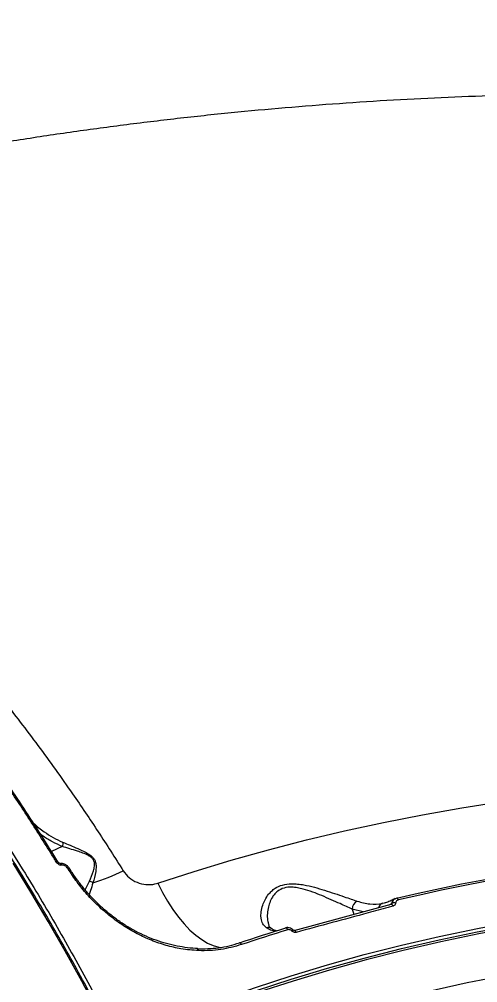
# Model space of a CAD drawing. Header units: millimetres. Extents: x -11024 to 8278, y -7837 to 5770.
# Drawn here: x 4081.6 to 4243.1, y -853.8 to -514.5 of the extents above; entities that cross this region are included whole.
import ezdxf

# ---------------------------------------------------------------- set-up
doc = ezdxf.new("R2010")
doc.units = ezdxf.units.MM
doc.layers.add('DIKOM_ОБЪЕКТ', color=7, linetype='Continuous')
doc.layers.add('DIKOM_РАЗМЕР_ОБЪЕКТА', color=7, linetype='Continuous')
doc.styles.add('style1', font='arial.ttf', dxfattribs={"width": 0.8})
doc.dimstyles.new('1-50', dxfattribs={"dimtxt": 300, "dimasz": 200, "dimexe": 100, "dimexo": 0, "dimgap": 100, "dimtad": 1, "dimtxsty": 'style1', "dimcen": 200, "dimclrd": 7, "dimclre": 7, "dimclrt": 7, "dimadec": 1, "dimazin": 2, "dimtfac": 1, "dimtmove": 0, "dimatfit": 2, "dimfxl": 0, "dimlwd": 25, "dimlwe": 18, "dimarcsym": 0})

# ---------------------------------------------------------------- blocks, each defined once
blk = doc.blocks.new('*D10')
at = {"layer": 'Defpoints', "color": 0, "transparency": 16777216}
for p in [(-7791.31, -186.83), (6174.94, -1432.98), (6174.94, -5371.27)]:
    blk.add_point(p, dxfattribs=at)
at = {"layer": 'DIKOM_РАЗМЕР_ОБЪЕКТА', "color": 7, "lineweight": 18, "transparency": 16777216}
for p, q in [((-7791.31, -186.83), (-7791.31, -5471.27)), ((6174.94, -1432.98), (6174.94, -5471.27))]:
    blk.add_line(p, q, dxfattribs=at)
at = {"layer": 'DIKOM_РАЗМЕР_ОБЪЕКТА', "color": 7, "lineweight": 25, "transparency": 16777216}
blk.add_line((-7591.31, -5371.27), (5974.94, -5371.27), dxfattribs=at)
at = {"layer": 'DIKOM_РАЗМЕР_ОБЪЕКТА', "color": 7, "transparency": 16777216}
for points in [[(-7591.31, -5337.93), (-7591.31, -5404.6), (-7791.31, -5371.27)], [(5974.94, -5337.93), (5974.94, -5404.6), (6174.94, -5371.27)]]:
    blk.add_solid(points, dxfattribs=at)
at = {"layer": 'DIKOM_РАЗМЕР_ОБЪЕКТА', "color": 7, "transparency": 16777216, "insert": (-1343.68, -5118.1), "char_height": 300, "attachment_point": 5, "style": 'style1'}
blk.add_mtext('14000', dxfattribs=at)

msp = doc.modelspace()

# ---------------------------------------------------------------- linework, layer by layer
at = {"layer": 'DIKOM_ОБЪЕКТ', "color": 7, "linetype": 'Continuous', "lineweight": 15}
for p, q in [((4096.745, -805.85), (4092.92, -807.574)), ((4098.837, -813.716), (4098.537, -813.305)), ((4099.333, -813.607), (4099.339, -813.621)), ((4104.872, -821.163), (4106.301, -818.064)), ((4214.001, -824.204), (4213.681, -824.379)), ((4214.028, -824.222), (4214.517, -824.011)), ((4178.438, -835.442), (4212.594, -826.173)), ((4198.867, -827.892), (4199.497, -829.727)), ((4202.779, -828.836), (4198.867, -827.892)), ((4209.571, -825.857), (4210.308, -825.665)), ((4211.904, -826.36), (4212.785, -825.881)), ((4212.594, -826.173), (4212.716, -826.112)), ((4212.785, -825.881), (4213.001, -825.76))]:
    msp.add_line(p, q, dxfattribs=at)
at = {"layer": 'DIKOM_ОБЪЕКТ', "color": 7, "linetype": 'Continuous', "lineweight": 15, "flags": 128}
for points in [[(4130.41, -818.769), (4143.232, -814.604), (4156.231, -810.676), (4169.4, -806.989), (4182.732, -803.544), (4196.22, -800.343), (4209.856, -797.387), (4223.632, -794.68), (4237.542, -792.221), (4251.577, -790.012), (4265.73, -788.055), (4279.993, -786.351), (4294.358, -784.9), (4308.817, -783.704), (4323.363, -782.762)], [(4109.321, -863.969), (4103.629, -853.272), (4097.791, -842.694), (4091.815, -832.245), (4085.704, -821.933), (4079.463, -811.767)], [(4094.66, -811.273), (4094.807, -811.211), (4094.934, -811.169), (4095.037, -811.146), (4095.112, -811.146), (4095.156, -811.166), (4095.163, -811.177)], [(4096.682, -812.451), (4096.564, -812.219), (4096.426, -812.04), (4096.28, -811.928), (4096.139, -811.892), (4096.089, -811.899)], [(4098.837, -813.716), (4098.975, -813.657), (4099.096, -813.614), (4099.196, -813.588), (4099.271, -813.582), (4099.32, -813.594), (4099.333, -813.607)], [(4214.517, -824.011), (4222.094, -822.273), (4229.721, -820.617), (4237.397, -819.046), (4245.119, -817.558), (4252.886, -816.155), (4260.696, -814.837), (4268.549, -813.604), (4276.442, -812.456)], [(4276.931, -813.133), (4269.055, -814.279), (4261.22, -815.509), (4253.427, -816.825), (4245.677, -818.224), (4237.972, -819.708), (4230.314, -821.277), (4222.704, -822.928), (4215.144, -824.663)], [(4130.41, -818.769), (4132.085, -822.039), (4133.869, -825.136), (4135.744, -828.032), (4137.695, -830.701), (4139.702, -833.119), (4141.748, -835.262), (4143.815, -837.113), (4145.883, -838.654), (4147.933, -839.87), (4149.947, -840.752), (4151.906, -841.29), (4152.748, -841.417)], [(4116.575, -874.373), (4128.311, -869.279), (4140.27, -864.427), (4152.444, -859.823), (4164.824, -855.468), (4177.402, -851.366), (4190.171, -847.519), (4203.121, -843.93), (4216.245, -840.601), (4229.533, -837.534), (4242.978, -834.732), (4256.569, -832.195), (4270.299, -829.927), (4284.158, -827.928), (4298.137, -826.199), (4312.228, -824.742), (4326.42, -823.558), (4340.705, -822.647), (4355.073, -822.01), (4369.514, -821.648), (4384.02, -821.56), (4398.581, -821.748)], [(4116.588, -875.551), (4128.317, -870.459), (4140.268, -865.611), (4152.434, -861.01), (4164.806, -856.658), (4177.376, -852.559), (4190.136, -848.714), (4203.078, -845.128), (4216.193, -841.801), (4229.473, -838.736), (4242.908, -835.935), (4256.491, -833.401), (4270.212, -831.134), (4284.062, -829.136), (4298.032, -827.408), (4312.113, -825.952), (4326.296, -824.768), (4340.572, -823.858), (4354.93, -823.222), (4369.363, -822.86), (4383.859, -822.772), (4398.41, -822.959)], [(4398.629, -823.694), (4384.112, -823.507), (4369.65, -823.595), (4355.252, -823.956), (4340.927, -824.591), (4326.685, -825.499), (4312.536, -826.679), (4298.488, -828.132), (4284.551, -829.856), (4270.733, -831.849), (4257.044, -834.111), (4243.494, -836.639), (4230.09, -839.433), (4216.841, -842.491), (4203.757, -845.81), (4190.846, -849.388), (4178.116, -853.224), (4165.575, -857.313), (4153.232, -861.655), (4141.096, -866.245), (4129.172, -871.082), (4117.471, -876.161)], [(4215.144, -824.663), (4215.08, -824.491), (4215.006, -824.336), (4214.924, -824.204), (4214.839, -824.099), (4214.752, -824.025), (4214.668, -823.985), (4214.589, -823.98), (4214.517, -824.011)], [(4213.254, -826.821), (4213.184, -826.649), (4213.104, -826.495), (4213.018, -826.363), (4212.927, -826.259), (4212.836, -826.185), (4212.749, -826.146), (4212.667, -826.142), (4212.594, -826.173)], [(4159.139, -839.774), (4161.162, -839.098), (4163.19, -838.428), (4165.223, -837.764), (4167.261, -837.107), (4169.303, -836.456), (4171.351, -835.812), (4173.403, -835.174), (4175.461, -834.543)], [(4176.175, -835.171), (4176.099, -835.002), (4176.012, -834.851), (4175.919, -834.721), (4175.821, -834.62), (4175.723, -834.549), (4175.628, -834.512), (4175.539, -834.51), (4175.461, -834.543)], [(4176.175, -835.171), (4174.122, -835.801), (4172.074, -836.437), (4170.031, -837.08), (4167.993, -837.729), (4165.96, -838.385), (4163.931, -839.047), (4161.908, -839.716), (4159.889, -840.391)], [(4179.125, -836.082), (4179.054, -835.911), (4178.973, -835.757), (4178.884, -835.626), (4178.79, -835.522), (4178.695, -835.45), (4178.603, -835.412), (4178.516, -835.409), (4178.496, -835.414)], [(4159.889, -840.391), (4159.809, -840.223), (4159.717, -840.073), (4159.618, -839.946), (4159.515, -839.846), (4159.412, -839.777), (4159.313, -839.741), (4159.221, -839.74), (4159.139, -839.774)], [(4144.783, -842.524), (4144.758, -842.349), (4144.719, -842.191), (4144.669, -842.058), (4144.608, -841.953), (4144.539, -841.881), (4144.466, -841.844), (4144.39, -841.844), (4144.313, -841.881)], [(4224.838, -857.053), (4232.094, -855.385), (4239.398, -853.797), (4246.748, -852.291), (4254.144, -850.866), (4261.583, -849.522), (4269.065, -848.261), (4276.587, -847.082), (4284.148, -845.985)]]:
    msp.add_lwpolyline(points, dxfattribs=at)
at = {"layer": 'DIKOM_ОБЪЕКТ', "color": 7, "linetype": 'Continuous', "lineweight": 15}
for centre, radius, start, end in [((4099.151, -813.888), 0.846, 104.45114, 136.51652), ((4080.779, -734.994), 87.831, 287.75487, 295.25465), ((4105.599, -821.263), 3.275, 53.14953, 77.61024), ((4214.589, -825.94), 1.806, 119.98712, 178.1471), ((4201.834, -827.816), 2.967, 113.8537, 181.4732), ((4210.159, -827.775), 2.006, 107.0369, 168.20748), ((4212.397, -825.859), 0.388, 314.15743, 356.70697), ((4213.612, -827.79), 2.119, 74.55538, 106.76819), ((4169.25, -836.488), 2.108, 58.13508, 104.77394), ((4176.443, -834.108), 1.947, 309.03353, 324.70027)]:
    msp.add_arc(centre, radius, start, end, dxfattribs=at)
for points, knots in [([(4271.856, -540.87), (4270.813, -540.884), (4263.345, -540.983), (4249.473, -541.352), (4230.258, -542.078), (4211.083, -543.08), (4191.953, -544.342), (4172.872, -545.869), (4153.845, -547.661), (4134.88, -549.717), (4115.979, -552.038), (4097.15, -554.625), (4078.397, -557.478), (4059.726, -560.596), (4041.143, -563.979), (4022.654, -567.627), (4004.263, -571.541), (3985.978, -575.719), (3967.803, -580.162), (3949.745, -584.868), (3931.809, -589.836), (3914.003, -595.071), (3896.45, -600.508), (3884.902, -604.339), (3879.193, -606.233)], [0, 0, 0, 0, 0.0076731, 0.0549248, 0.1021965, 0.1494805, 0.1967769, 0.2440848, 0.2914026, 0.3387298, 0.3860645, 0.4334057, 0.4807514, 0.5280984, 0.5754448, 0.6227882, 0.6701247, 0.7174525, 0.7647673, 0.8120658, 0.8593447, 0.9065993, 0.9538255, 1, 1, 1, 1]), ([(4115.322, -874.615), (4114.412, -872.817), (4111.773, -867.604), (4107.301, -859.047), (4101.865, -848.983), (4096.3, -839.03), (4090.613, -829.194), (4084.806, -819.484), (4078.884, -809.905), (4072.852, -800.466), (4066.714, -791.173), (4060.475, -782.033), (4054.139, -773.054), (4047.711, -764.242), (4041.196, -755.603), (4034.6, -747.145), (4027.925, -738.873), (4021.179, -730.793), (4014.366, -722.913), (4007.49, -715.237), (4000.558, -707.771), (3993.574, -700.522), (3986.543, -693.494), (3979.471, -686.693), (3972.363, -680.124), (3965.224, -673.792), (3958.061, -667.702), (3950.876, -661.858), (3943.678, -656.265), (3936.47, -650.927), (3929.258, -645.847), (3922.048, -641.031), (3914.844, -636.482), (3907.653, -632.202), (3900.479, -628.196), (3893.329, -624.466), (3886.207, -621.015), (3879.118, -617.847), (3872.069, -614.963), (3865.065, -612.366), (3858.11, -610.057), (3851.21, -608.039), (3844.371, -606.313), (3837.597, -604.88), (3830.895, -603.743), (3824.267, -602.896), (3817.726, -602.365), (3812.573, -602.121), (3809.635, -602.16), (3808.815, -602.17)], [0, 0, 0, 0, 0.0114615, 0.0332372, 0.0550135, 0.0767899, 0.0985663, 0.1203432, 0.14212, 0.1638973, 0.1856746, 0.2074523, 0.2292306, 0.2510091, 0.2727878, 0.2945669, 0.3163468, 0.3381269, 0.3599076, 0.3816886, 0.4034704, 0.4252527, 0.4470355, 0.4688193, 0.4906034, 0.5123881, 0.5341734, 0.5559596, 0.577746, 0.5995333, 0.621321, 0.6431093, 0.6648977, 0.6866864, 0.7084756, 0.7302643, 0.7520527, 0.7738405, 0.7956273, 0.8174129, 0.8391967, 0.8609782, 0.8827571, 0.9045325, 0.9263041, 0.948071, 0.969833, 0.9915893, 1, 1, 1, 1]), ([(3810.093, -601.588), (3813.597, -601.621), (3821.519, -601.696), (3834.307, -603.313), (3848.322, -606.181), (3862.324, -610.258), (3876.236, -615.403), (3890.006, -621.517), (3904.024, -628.756), (3918.255, -637.144), (3932.657, -646.677), (3947.111, -657.291), (3961.572, -668.975), (3975.996, -681.695), (3990.429, -695.505), (4004.819, -710.405), (4019.115, -726.367), (4033.002, -743.041), (4046.441, -760.352), (4059.405, -778.214), (4072.106, -796.919), (4084.489, -816.434), (4096.49, -836.719), (4107.206, -856.057), (4113.702, -868.757), (4116.575, -874.373)], [0, 0, 0, 0, 0.0358382, 0.0810508, 0.1263, 0.1715123, 0.2138667, 0.2562512, 0.2986054, 0.3420989, 0.3856249, 0.4291181, 0.4730546, 0.5170246, 0.5609609, 0.6061736, 0.6514227, 0.6966353, 0.7405717, 0.7845417, 0.828478, 0.8736905, 0.9189399, 0.9641525, 1, 1, 1, 1]), ([(3940.704, -637.839), (3941.535, -638.219), (3946.738, -640.599), (3956.438, -646.012), (3969.753, -654.076), (3983.24, -663.306), (3996.846, -673.594), (4010.528, -684.962), (4024, -697.16), (4037.22, -710.132), (4050.154, -723.804), (4063.003, -738.383), (4075.715, -753.859), (4088.249, -770.193), (4099.475, -785.863), (4109.481, -800.626), (4115.326, -809.826), (4118.251, -814.43)], [0, 0, 0, 0, 0.0136165, 0.0852554, 0.1569494, 0.2285885, 0.3022984, 0.376068, 0.4497784, 0.5215961, 0.5934689, 0.6652868, 0.7391758, 0.8131251, 0.8870145, 0.9434543, 1, 1, 1, 1]), ([(4094.66, -811.273), (4094.318, -810.717), (4092.609, -807.94), (4088.123, -800.764), (4081.086, -789.895), (4071.709, -776.01), (4065.008, -766.732), (4061.272, -761.56)], [0, 0, 0, 0, 0.03215771, 0.1607923, 0.4182843, 0.67577418, 1, 1, 1, 1]), ([(4095.148, -811.186), (4094.693, -810.437), (4092.278, -806.46), (4087.796, -799.395), (4081.709, -790.019), (4075.526, -780.827), (4069.248, -771.816), (4064.668, -765.386), (4062.155, -762.008), (4061.795, -761.526)], [0, 0, 0, 0, 0.0431752, 0.2292038, 0.4147992, 0.599748, 0.7842616, 0.9691704, 1, 1, 1, 1]), ([(4086.614, -797.614), (4086.66, -797.658), (4087.848, -798.785), (4090.153, -800.506), (4093.518, -802.76), (4095.752, -803.804), (4096.875, -804.329)], [0, 0, 0, 0, 0.015206, 0.3875068, 0.6923803, 1, 1, 1, 1]), ([(4096.745, -805.85), (4095.597, -805.336), (4093.301, -804.307), (4090.732, -802.785), (4089.383, -801.692), (4089.047, -801.42)], [0, 0, 0, 0, 0.4288621, 0.8579588, 1, 1, 1, 1]), ([(4096.753, -805.842), (4096.753, -805.843), (4096.752, -805.845), (4096.749, -805.848), (4096.746, -805.849), (4096.745, -805.85)], [0, 0, 0, 0, 0.2438272, 0.5709689, 1, 1, 1, 1]), ([(4096.875, -804.329), (4096.881, -804.364), (4096.916, -804.581), (4096.931, -805.074), (4096.816, -805.571), (4096.753, -805.842)], [0, 0, 0, 0, 0.0794441, 0.49718802, 1, 1, 1, 1]), ([(4106.301, -818.064), (4106.835, -816.884), (4107.567, -815.264), (4108.135, -812.934), (4108.164, -811.622), (4107.784, -810.559), (4107.046, -809.68), (4105.746, -808.847), (4104.033, -808.114), (4100.876, -807.085), (4098.483, -806.369), (4096.755, -805.842), (4096.753, -805.842)], [0, 0, 0, 0, 0.23698251, 0.32527475, 0.39381794, 0.43513252, 0.47645311, 0.53645863, 0.63085574, 0.72578094, 0.99968468, 1, 1, 1, 1]), ([(4096.875, -804.329), (4098.631, -805.054), (4101.006, -806.036), (4104.193, -807.465), (4105.963, -808.403), (4107.309, -809.432), (4108.105, -810.439), (4108.591, -811.617), (4108.726, -813.07), (4108.448, -815.604), (4107.934, -817.367), (4107.563, -818.642)], [0, 0, 0, 0, 0.2657864, 0.3593757, 0.4543115, 0.5177514, 0.563285, 0.6085747, 0.680316, 0.7688743, 1, 1, 1, 1]), ([(4096.682, -812.451), (4096.639, -812.46), (4096.473, -812.493), (4096.126, -812.464), (4095.625, -812.267), (4095.085, -811.867), (4094.807, -811.477), (4094.66, -811.273)], [0, 0, 0, 0, 0.0579303, 0.22451547, 0.43008352, 0.70047639, 1, 1, 1, 1]), ([(4096.086, -811.9), (4096.09, -811.899), (4096.098, -811.897), (4096.074, -811.899), (4096.024, -811.894), (4095.94, -811.871), (4095.805, -811.814), (4095.609, -811.689), (4095.363, -811.474), (4095.242, -811.272), (4095.177, -811.164)], [0, 0, 0, 0, 0.0569753, 0.1073981, 0.1590029, 0.2357849, 0.3287105, 0.4854539, 0.7245309, 1, 1, 1, 1]), ([(4098.931, -813.076), (4098.869, -813.001), (4098.604, -812.677), (4098.025, -812.238), (4097.231, -811.897), (4096.56, -811.788), (4096.209, -811.896), (4096.1, -811.93)], [0, 0, 0, 0, 0.0900161, 0.3864087, 0.6518799, 0.8925412, 1, 1, 1, 1]), ([(4098.537, -813.305), (4098.358, -813.123), (4098.033, -812.792), (4097.476, -812.504), (4097.019, -812.4), (4096.779, -812.436), (4096.682, -812.451)], [0, 0, 0, 0, 0.3467584, 0.6312635, 0.8513404, 1, 1, 1, 1]), ([(4144.783, -842.524), (4142.711, -842.367), (4138.891, -842.076), (4133.32, -840.751), (4128.152, -838.98), (4123.122, -836.661), (4118.294, -833.83), (4113.712, -830.545), (4109.415, -826.846), (4105.473, -822.768), (4101.88, -818.395), (4099.85, -815.274), (4098.837, -813.716)], [0, 0, 0, 0, 0.11668221, 0.21508518, 0.31379727, 0.4122016, 0.51006014, 0.60822822, 0.70608539, 0.803956, 0.9021331, 1, 1, 1, 1]), ([(4099.417, -813.75), (4099.342, -813.618), (4099.205, -813.376), (4099.005, -813.178), (4098.914, -813.089)], [0, 0, 0, 0, 0.5481544, 1, 1, 1, 1]), ([(4144.35, -841.744), (4144.117, -841.742), (4142.665, -841.726), (4139.959, -841.407), (4136.257, -840.775), (4132.566, -839.827), (4128.925, -838.606), (4125.365, -837.115), (4121.914, -835.373), (4118.602, -833.396), (4115.431, -831.198), (4112.392, -828.791), (4109.482, -826.171), (4106.715, -823.35), (4104.11, -820.352), (4101.721, -817.19), (4100.142, -814.927), (4099.433, -813.699), (4099.376, -813.6)], [0, 0, 0, 0, 0.01353388, 0.08437725, 0.15549852, 0.22666005, 0.29757202, 0.3680267, 0.43785324, 0.50695189, 0.5751691, 0.64351559, 0.71261277, 0.78235326, 0.85258886, 0.92313455, 0.99377311, 1, 1, 1, 1]), ([(4118.251, -814.43), (4118.892, -815.262), (4120.194, -816.953), (4123.094, -818.617), (4126.27, -819.396), (4128.769, -819.261), (4130.08, -818.868), (4130.41, -818.769)], [0, 0, 0, 0, 0.2187105, 0.444784, 0.6794076, 0.9191996, 1, 1, 1, 1]), ([(4107.563, -818.642), (4107.261, -819.577), (4106.773, -821.092), (4106.393, -822.291), (4106.248, -822.75)], [0, 0, 0, 0, 0.6176207, 1, 1, 1, 1]), ([(4168.713, -834.45), (4168.232, -834.016), (4167.27, -833.146), (4166.891, -831.767), (4166.714, -830.344), (4166.735, -828.869), (4167.234, -826.696), (4168.115, -824.586), (4169.203, -822.892), (4170.448, -821.542), (4171.976, -820.332), (4174.266, -819.271), (4177.091, -818.904), (4179.661, -819.029), (4182.385, -819.426), (4185.571, -820.171), (4189.195, -821.249), (4192.736, -822.4), (4195.864, -823.468), (4198.532, -824.381), (4199.933, -824.862), (4200.633, -825.102)], [0, 0, 0, 0, 0.0726918, 0.145524, 0.1511325, 0.2173304, 0.2835425, 0.3377163, 0.3918164, 0.4254882, 0.4591115, 0.5134544, 0.5679384, 0.6044964, 0.6411228, 0.7029626, 0.7649099, 0.8309042, 0.896873, 0.9484534, 1, 1, 1, 1]), ([(4198.867, -827.892), (4198.213, -827.597), (4196.895, -827.002), (4194.424, -825.887), (4191.528, -824.59), (4188.296, -823.191), (4184.975, -821.872), (4182.097, -820.916), (4179.61, -820.349), (4177.323, -820.08), (4174.788, -820.322), (4172.818, -821.342), (4171.565, -822.535), (4170.566, -823.901), (4169.745, -825.638), (4169.138, -827.812), (4168.916, -830.072), (4169.002, -832.035), (4169.385, -833.017), (4169.524, -833.371)], [0, 0, 0, 0, 0.0593375, 0.1196549, 0.1954283, 0.2725598, 0.3421033, 0.4130509, 0.4524234, 0.4927635, 0.5500859, 0.6073277, 0.6435258, 0.680643, 0.7413059, 0.8031989, 0.8791429, 0.9564044, 1, 1, 1, 1]), ([(4213.685, -824.369), (4213.192, -824.62), (4212.14, -825.154), (4211.096, -825.532), (4210.416, -825.665), (4210.342, -825.679)], [0, 0, 0, 0, 0.4404547, 0.9390779, 1, 1, 1, 1]), ([(4213.001, -825.76), (4213.011, -825.69), (4213.056, -825.359), (4213.289, -824.822), (4213.663, -824.364), (4213.963, -824.248), (4214.028, -824.222)], [0, 0, 0, 0, 0.1043106, 0.4943561, 0.8889586, 1, 1, 1, 1]), ([(4213.254, -826.821), (4212.668, -826.981), (4209.736, -827.785), (4198.308, -830.911), (4187.555, -833.809), (4179.125, -836.082)], [0, 0, 0, 0, 0.0512283, 0.2561264, 1, 1, 1, 1]), ([(4200.633, -825.102), (4202.125, -825.505), (4205.15, -826.322), (4208.101, -826.131), (4209.562, -825.859), (4209.571, -825.857)], [0, 0, 0, 0, 0.491392, 0.9970692, 1, 1, 1, 1]), ([(4212.716, -826.112), (4212.736, -826.103), (4212.816, -826.066), (4212.921, -825.956), (4212.984, -825.837), (4212.999, -825.77), (4213.001, -825.76)], [0, 0, 0, 0, 0.1436816, 0.5560202, 0.9379744, 1, 1, 1, 1]), ([(4214.177, -825.747), (4214.173, -825.773), (4214.147, -825.96), (4214.018, -826.286), (4213.7, -826.646), (4213.403, -826.763), (4213.254, -826.821)], [0, 0, 0, 0, 0.0523945, 0.3650917, 0.682788, 1, 1, 1, 1]), ([(4215.144, -824.663), (4214.993, -824.716), (4214.691, -824.821), (4214.36, -825.169), (4214.214, -825.503), (4214.183, -825.704), (4214.177, -825.747)], [0, 0, 0, 0, 0.30775707, 0.61587475, 0.91912247, 1, 1, 1, 1]), ([(4171.955, -835.666), (4171.651, -835.657), (4170.809, -835.631), (4169.687, -835.074), (4168.89, -834.563), (4168.713, -834.45)], [0, 0, 0, 0, 0.305658, 0.8460005, 1, 1, 1, 1]), ([(4170.381, -834.689), (4170.248, -834.591), (4169.914, -834.344), (4169.633, -833.963), (4169.498, -833.52), (4169.46, -833.394)], [0, 0, 0, 0, 0.3214989, 0.8077006, 1, 1, 1, 1]), ([(4172.242, -835.575), (4171.978, -835.484), (4171.431, -835.297), (4170.77, -834.981), (4170.377, -834.691), (4170.373, -834.688)], [0, 0, 0, 0, 0.4792107, 0.9945136, 1, 1, 1, 1]), ([(4178.023, -835.243), (4177.978, -835.191), (4177.74, -834.912), (4177.143, -834.561), (4176.278, -834.375), (4175.622, -834.423), (4175.343, -834.586), (4175.314, -834.603)], [0, 0, 0, 0, 0.06780912, 0.3643693, 0.66513393, 0.96609832, 1, 1, 1, 1]), ([(4177.67, -835.621), (4177.544, -835.508), (4177.293, -835.284), (4176.825, -835.119), (4176.442, -835.103), (4176.235, -835.156), (4176.175, -835.171)], [0, 0, 0, 0, 0.292705, 0.5850181, 0.878792, 1, 1, 1, 1]), ([(4179.125, -836.082), (4179.078, -836.093), (4178.883, -836.138), (4178.515, -836.123), (4178.046, -835.957), (4177.795, -835.733), (4177.67, -835.621)], [0, 0, 0, 0, 0.0965028, 0.3986222, 0.6990665, 1, 1, 1, 1]), ([(4178.496, -835.408), (4178.469, -835.415), (4178.416, -835.43), (4178.28, -835.404), (4178.143, -835.337), (4178.067, -835.265), (4178.032, -835.232)], [0, 0, 0, 0, 0.2909607, 0.5721781, 0.7987938, 1, 1, 1, 1]), ([(4144.313, -841.881), (4146.822, -841.849), (4150.622, -841.8), (4155.538, -840.872), (4157.939, -840.14), (4159.139, -839.774)], [0, 0, 0, 0, 0.492808, 0.7464111, 1, 1, 1, 1]), ([(4159.889, -840.391), (4157.489, -841.062), (4153.852, -842.078), (4148.734, -842.565), (4146.1, -842.538), (4144.783, -842.524)], [0, 0, 0, 0, 0.492759, 0.7463819, 1, 1, 1, 1])]:
    msp.add_open_spline(points, degree=3, knots=knots, dxfattribs=at)

# ---------------------------------------------------------------- dimensions: what is measured, and where the dimension line sits
at = {"layer": 'DIKOM_РАЗМЕР_ОБЪЕКТА'}
dim = msp.add_linear_dim(base=(6174.942, -5371.267), p1=(-7791.307, -186.829), p2=(6174.942, -1432.983), text='14000', dimstyle='1-50', dxfattribs=at)
dim.commit()
dim.dimension.update_dxf_attribs({"geometry": '*D10', "text_midpoint": (-1343.681, -5371.267), "dimtype": 160})

doc.saveas('drawing.dxf')
